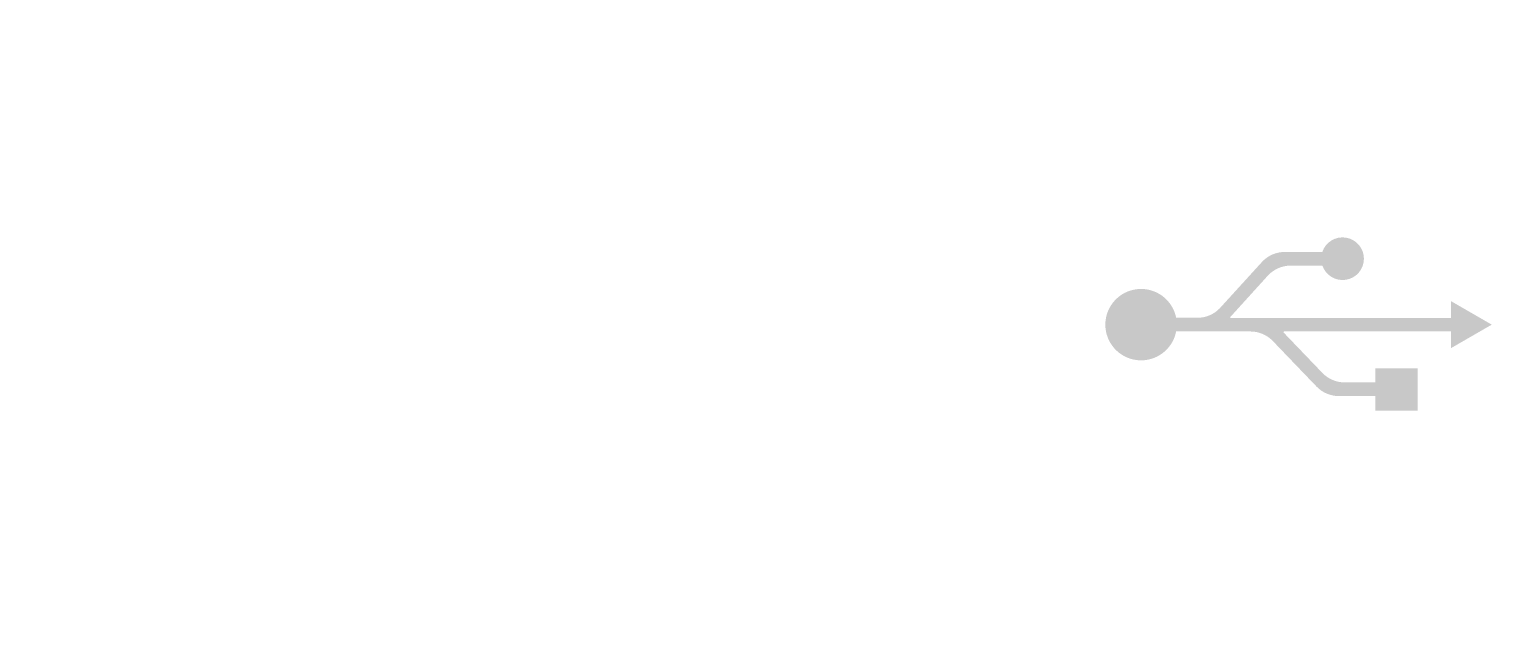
# Model space of a CAD drawing. Header units: millimetres. Extents: x -358422 to 32356, y 0 to 54379.
# Drawn here: x 31235.24 to 31273.19, y 7160.25 to 7175.56 of the extents above; entities that cross this region are included whole.
import ezdxf

# ---------------------------------------------------------------- set-up
doc = ezdxf.new("R2010")
doc.units = ezdxf.units.MM
doc.header["$MEASUREMENT"] = 0
doc.layers.get('0').update_dxf_attribs({"lineweight": 25})

msp = doc.modelspace()

# ---------------------------------------------------------------- hatches: boundary and pattern name
h = msp.add_hatch(color=256)
edge = h.paths.add_edge_path()
edge.add_line((31266.40457502574, 7168.089453284925), (31267.3843960161, 7169.170574737886))
edge.add_arc((31267.97110215722, 7168.617350674807), 0.8064, 90.00000000000023, 136.6824103492565, ccw=False)
edge.add_line((31267.97110215722, 7169.423750674805), (31268.7919150771, 7169.423750674805))
edge.add_arc((31269.31630397906, 7169.603066608752), 0.554200256822427, 198.8782355178452, 521.5381800538394)
edge.add_line((31268.79062570153, 7169.778566674815), (31267.81799165276, 7169.778566674804))
edge.add_arc((31267.81799165276, 7168.972166674806), 0.8064, 90.00000000000018, 136.6824103492402)
edge.add_line((31267.23128551164, 7169.525390737885), (31266.13535631062, 7168.321134004344))
edge.add_arc((31265.5486501695, 7168.874358067425), 0.8064, 269.9999999999998, 316.6824103492488, ccw=False)
edge.add_line((31265.5486501695, 7168.067958067424), (31264.99850242376, 7168.067958067424))
edge.add_arc((31264.0882700517, 7167.890550067425), 0.9273599999999997, 11.02891423392039, 348.9710857660943)
edge.add_line((31264.99850242376, 7167.713142067425), (31266.92480475301, 7167.713142067425))
edge.add_line((31266.92480475301, 7167.713142067425), (31266.92505491455, 7167.713142067425))
edge.add_arc((31266.92505491455, 7166.906742067424), 0.8064, 43.796170963014106, 90.00000000000023, ccw=False)
edge.add_line((31267.50711966158, 7167.464847425099), (31268.64006322356, 7166.283266745506))
edge.add_arc((31269.22212797059, 7166.841372103181), 0.8064, 223.7961709630134, 269.9999999999998)
edge.add_line((31269.22212797059, 7166.03497210318), (31270.16366301265, 7166.03497210318))
edge.add_line((31270.16366301265, 7166.03497210318), (31270.16366301265, 7165.657192415218))
edge.add_line((31270.16366301265, 7165.657192415218), (31271.26362485119, 7165.657192415218))
edge.add_line((31271.26362485118, 7165.657192415218), (31271.26362485118, 7166.757154253753))
edge.add_line((31271.26362485118, 7166.757154253753), (31270.16366301265, 7166.757154253753))
edge.add_line((31270.16366301265, 7166.757154253753), (31270.16366301265, 7166.389788103179))
edge.add_line((31270.16366301265, 7166.389788103179), (31269.37348383308, 7166.389788103179))
edge.add_arc((31269.37348383308, 7167.19618810318), 0.8064, 223.7961709630148, 269.9999999999998, ccw=False)
edge.add_line((31268.79141908605, 7166.638082745505), (31267.78677894017, 7167.68585196027))
edge.add_arc((31267.79842023511, 7167.697014067426), 0.016128, 90.00000000000023, 223.7961709630375, ccw=False)
edge.add_line((31267.79842023511, 7167.713142067425), (31272.12566813395, 7167.713142067425))
edge.add_line((31272.12566813395, 7167.713142067425), (31272.12566813395, 7167.277686067426))
edge.add_line((31272.12566813395, 7167.277686067426), (31273.18706659929, 7167.890550067425))
edge.add_line((31273.18706659929, 7167.890550067425), (31272.12566813395, 7168.503414067423))
edge.add_line((31272.12566813395, 7168.503414067423), (31272.12566813395, 7168.062260803663))
edge.add_line((31272.12566813395, 7168.062260803663), (31266.41630914856, 7168.062260803663))
edge.add_arc((31266.41630914856, 7168.078388803662), 0.016128, 136.682410349674, 270.00000000000057, ccw=False)
h.paths.add_polyline_path([(31235.24016315664, 7160.251899554505), (31235.24016315664, 7175.562559726286), (31246.49016315664, 7175.562559726286), (31246.49016315664, 7160.251899554505)], flags=9)

doc.saveas('drawing.dxf')
